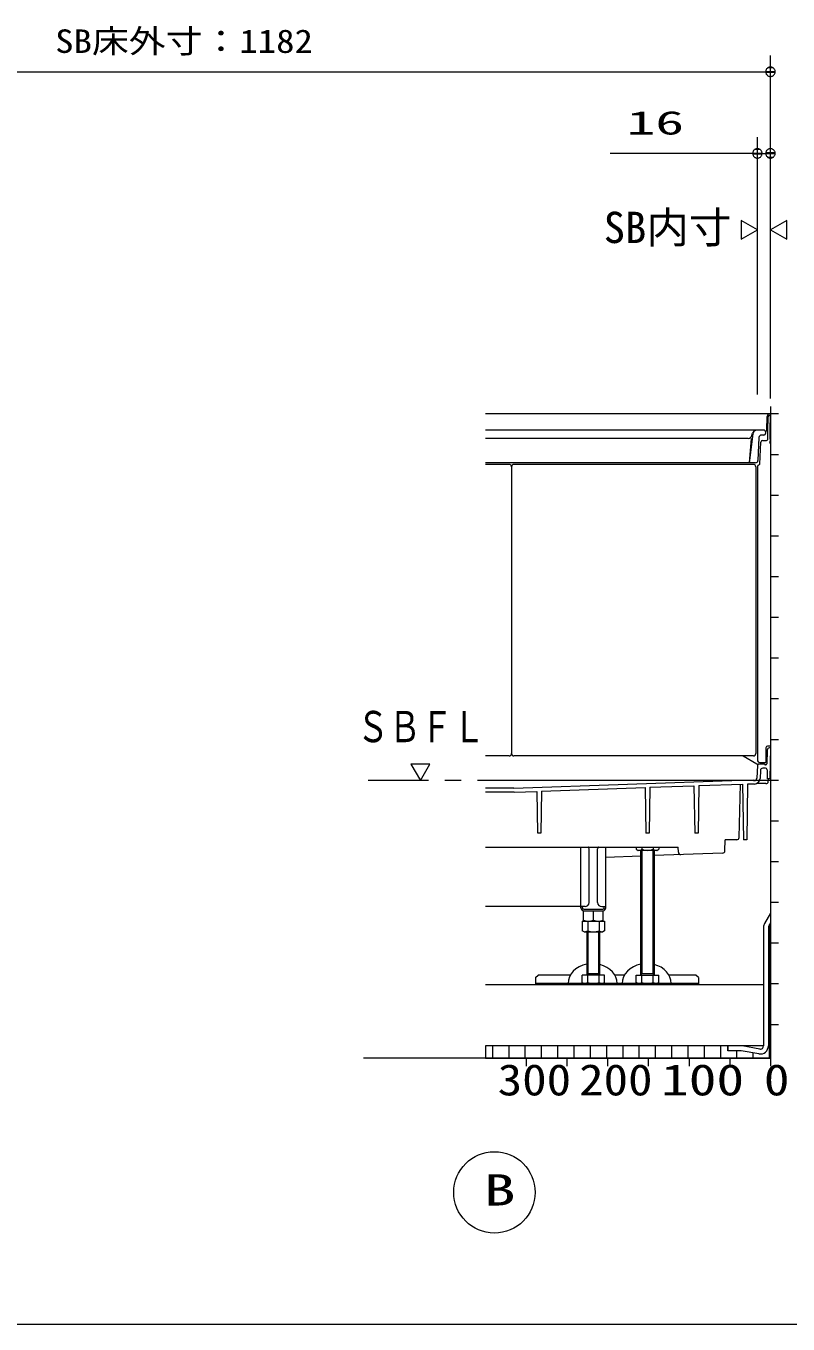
# Model space of a CAD drawing. Units: millimetres on the paper. Extents: x -305 to 305, y -152 to 152.
# Drawn here: x -195.7 to -148.9, y -59.6 to 20.1 of the extents above; entities that cross this region are included whole.
import ezdxf
from ezdxf.enums import TextEntityAlignment as Align

# ---------------------------------------------------------------- set-up
doc = ezdxf.new("R2010")
doc.units = ezdxf.units.MM
doc.linetypes.add('LONG_CHAIN', pattern=[21, 18, -1, 1, -1])
doc.layers.add('0-0_PV', color=7, linetype='Continuous', lineweight=9)
doc.layers.add('0-1_0', color=7, linetype='Continuous', lineweight=9)
doc.styles.add('ＭＳ ゴシック', font='')
doc.styles.get('ＭＳ ゴシック').set_extended_font_data('MS Gothic')

# ---------------------------------------------------------------- blocks, each defined once
blk = doc.blocks.new('_DOTSMALL')
at = {"layer": '0-1_0'}
for p, q in [((0.0746, 0.1), (-0.0746, 0.1)), ((0.1223, -0.0248), (-0.1223, -0.0248))]:
    blk.add_line(p, q, dxfattribs=at)
for points in [[(0.125, 0), (0.124, 0.0157), (0.1211, 0.0311), (0.1162, 0.046), (0.1095, 0.0602), (0.1011, 0.0735), (0.0911, 0.0856), (0.0797, 0.0963), (0.067, 0.1055), (0.0532, 0.1131), (0.0386, 0.1189), (0.0234, 0.1228), (0.0078, 0.1248), (-0.0078, 0.1248), (-0.0234, 0.1228), (-0.0386, 0.1189), (-0.0532, 0.1131), (-0.067, 0.1055), (-0.0797, 0.0963), (-0.0911, 0.0856), (-0.1011, 0.0735), (-0.1095, 0.0602), (-0.1162, 0.046), (-0.1211, 0.0311), (-0.124, 0.0157), (-0.125, 0), (0, 0)], [(-0.125, 0), (-0.124, -0.0157), (-0.1211, -0.0311), (-0.1162, -0.046), (-0.1095, -0.0602), (-0.1011, -0.0735), (-0.0911, -0.0856), (-0.0797, -0.0963), (-0.067, -0.1055), (-0.0532, -0.1131), (-0.0386, -0.1189), (-0.0234, -0.1228), (-0.0078, -0.1248), (0.0078, -0.1248), (0.0234, -0.1228), (0.0386, -0.1189), (0.0532, -0.1131), (0.067, -0.1055), (0.0797, -0.0963), (0.0911, -0.0856), (0.1011, -0.0735), (0.1095, -0.0602), (0.1162, -0.046), (0.1211, -0.0311), (0.124, -0.0157), (0.125, 0), (0, 0)]]:
    blk.add_lwpolyline(points, close=True, dxfattribs=at)

msp = doc.modelspace()

# ---------------------------------------------------------------- linework, layer by layer
at = {"layer": '0-0_PV'}
for p, q in [((-149.963, -2.813), (-149.963, 18.251)), ((-221.963, 17.251), (-149.963, 17.251)), ((-150.763, -2.578), (-150.763, 13.237)), ((-149.963, -2.071), (-149.963, 13.237)), ((-150.763, 12.237), (-159.803, 12.237)), ((-150.763, 12.237), (-149.963, 12.237)), ((-150.763, 7.537), (-151.763, 8.114)), ((-151.763, 8.114), (-151.763, 6.96)), ((-148.963, 8.114), (-149.963, 7.537)), ((-148.963, 6.96), (-148.963, 8.114)), ((-151.763, 6.96), (-150.763, 7.537)), ((-149.963, 7.537), (-148.963, 6.96)), ((-150.015, -3.763), (-167.463, -3.763)), ((-150.18, -4.739), (-150.165, -3.91)), ((-149.963, -3.763), (-150.015, -3.763)), ((-149.982, -4.763), (-149.966, -3.841)), ((-149.966, -3.841), (-149.978, -3.841)), ((-149.964, -3.841), (-149.963, -3.763)), ((-149.963, -3.313), (-149.963, -43.313)), ((-149.463, -3.763), (-149.963, -3.763)), ((-150.821, -4.763), (-167.463, -4.763)), ((-150.338, -4.763), (-150.792, -4.763)), ((-150.141, -4.763), (-150.149, -5.313)), ((-150.128, -3.988), (-150.141, -4.763)), ((-149.99, -5.313), (-149.982, -4.763)), ((-151.339, -5.263), (-167.463, -5.263)), ((-151.04, -4.982), (-151.265, -6.763)), ((-151.147, -5.263), (-151.265, -6.763)), ((-151.097, -5.078), (-151.062, -4.948)), ((-150.669, -5.206), (-150.731, -6.619)), ((-150.612, -6.841), (-150.553, -5.49)), ((-150.365, -5.063), (-150.519, -5.063)), ((-150.453, -5.394), (-150.2, -5.394)), ((-150.255, -4.813), (-150.288, -4.813)), ((-150.263, -4.813), (-150.265, -4.965)), ((-150.149, -5.313), (-150.15, -5.345)), ((-149.99, -5.313), (-149.993, -5.513)), ((-149.963, -5.599), (-149.993, -5.513)), ((-149.463, -6.263), (-149.963, -6.263)), ((-150.881, -6.763), (-167.463, -6.763)), ((-166.013, -6.863), (-167.463, -6.863)), ((-165.863, -7.013), (-165.863, -24.613)), ((-151.013, -6.863), (-165.713, -6.863)), ((-150.863, -7.013), (-150.863, -24.613)), ((-150.763, -6.989), (-150.763, -25.013)), ((-150.663, -6.889), (-150.657, -6.889)), ((-149.463, -8.763), (-149.963, -8.763)), ((-149.463, -11.263), (-149.963, -11.263)), ((-149.463, -13.763), (-149.963, -13.763)), ((-149.463, -16.263), (-149.963, -16.263)), ((-149.463, -18.763), (-149.963, -18.763)), ((-149.463, -21.263), (-149.963, -21.263)), ((-149.463, -23.763), (-149.963, -23.763)), ((-150.238, -24.263), (-150.238, -25.163)), ((-150.165, -24.41), (-150.18, -25.239)), ((-149.963, -24.163), (-150.138, -24.163)), ((-149.963, -24.263), (-150.015, -24.263)), ((-149.963, -24.263), (-149.996, -26.163)), ((-172.04, -25.263), (-171.463, -26.263)), ((-170.885, -25.263), (-172.04, -25.263)), ((-171.463, -26.263), (-170.885, -25.263)), ((-166.013, -24.763), (-167.463, -24.763)), ((-151.013, -24.763), (-165.713, -24.763)), ((-151.629, -24.763), (-150.798, -25.243)), ((-150.767, -25.359), (-150.801, -26.128)), ((-150.338, -25.263), (-150.723, -25.263)), ((-150.613, -25.163), (-150.238, -25.163)), ((-150.255, -25.313), (-150.288, -25.313)), ((-165.713, -26.749), (-151.764, -26.248)), ((-151.764, -26.248), (-151, -26.233)), ((-151, -26.273), (-151, -26.233)), ((-151, -26.273), (-150.947, -26.272)), ((-150.58, -25.656), (-150.601, -26.153)), ((-150.271, -25.513), (-150.43, -25.513)), ((-150.171, -25.61), (-150.156, -26.163)), ((-149.996, -26.163), (-150.156, -26.163)), ((-150.094, -26.339), (-150.063, -26.163)), ((-149.463, -26.263), (-149.963, -26.263)), ((-165.713, -26.749), (-167.463, -26.749)), ((-165.709, -26.989), (-167.463, -26.989)), ((-165.709, -26.989), (-164.31, -26.938)), ((-164.31, -26.938), (-164.265, -29.513)), ((-164.016, -26.928), (-164.061, -29.513)), ((-164.016, -26.928), (-157.664, -26.7)), ((-157.664, -26.7), (-157.615, -29.513)), ((-157.361, -26.689), (-157.411, -29.513)), ((-157.361, -26.689), (-154.666, -26.592)), ((-154.666, -26.592), (-154.615, -29.513)), ((-154.36, -26.581), (-154.411, -29.513)), ((-151.884, -29.767), (-151.798, -26.489)), ((-151.363, -26.488), (-151.423, -29.913)), ((-150.951, -26.488), (-151.363, -26.488)), ((-150.242, -26.463), (-150.821, -26.463)), ((-149.463, -28.763), (-149.963, -28.763)), ((-164.068, -29.513), (-164.258, -29.513)), ((-157.411, -29.513), (-157.615, -29.513)), ((-154.411, -29.513), (-154.615, -29.513)), ((-152.755, -30.586), (-152.738, -29.913)), ((-152.034, -29.913), (-152.738, -29.913)), ((-151.423, -29.913), (-151.613, -29.913)), ((-167.463, -30.363), (-155.626, -30.363)), ((-161.598, -34.088), (-161.598, -30.363)), ((-161.142, -30.369), (-161.148, -30.363)), ((-161.098, -33.763), (-161.098, -30.475)), ((-160.578, -33.763), (-160.578, -30.475)), ((-160.528, -30.363), (-160.534, -30.369)), ((-160.078, -34.088), (-160.078, -30.363)), ((-157.913, -30.912), (-160.078, -30.989)), ((-158.206, -30.363), (-158.206, -30.495)), ((-158.206, -30.495), (-158.088, -30.563)), ((-156.938, -30.563), (-158.088, -30.563)), ((-157.913, -38.233), (-157.913, -30.563)), ((-157.859, -30.363), (-157.859, -30.495)), ((-157.858, -30.563), (-157.858, -38.138)), ((-157.168, -38.138), (-157.168, -30.563)), ((-157.166, -30.363), (-157.166, -30.495)), ((-157.113, -30.563), (-157.113, -38.233)), ((-152.9, -30.732), (-157.113, -30.883)), ((-156.938, -30.563), (-156.82, -30.495)), ((-156.82, -30.363), (-156.82, -30.495)), ((-155.618, -30.678), (-155.626, -30.363)), ((-149.463, -31.263), (-149.963, -31.263)), ((-161.598, -34.013), (-167.463, -34.013)), ((-161.348, -34.013), (-161.598, -34.013)), ((-161.498, -34.088), (-161.498, -34.013)), ((-161.438, -34.913), (-161.438, -34.263)), ((-161.425, -34.163), (-160.253, -34.163)), ((-161.423, -34.263), (-160.253, -34.263)), ((-160.838, -34.845), (-160.838, -34.263)), ((-160.328, -34.013), (-160.078, -34.013)), ((-160.238, -34.913), (-160.238, -34.263)), ((-160.178, -34.088), (-160.178, -34.013)), ((-149.463, -33.763), (-149.963, -33.763)), ((-161.531, -34.913), (-161.531, -35.495)), ((-161.531, -34.913), (-160.145, -34.913)), ((-161.184, -34.913), (-161.184, -35.495)), ((-160.491, -34.913), (-160.491, -35.495)), ((-160.145, -34.913), (-160.145, -35.495)), ((-149.963, -34.419), (-150.327, -35.05)), ((-149.963, -35.019), (-150.068, -35.2)), ((-161.413, -35.563), (-161.531, -35.495)), ((-161.413, -35.563), (-160.263, -35.563)), ((-161.238, -35.563), (-161.238, -38.233)), ((-161.183, -35.563), (-161.183, -38.138)), ((-160.493, -38.138), (-160.493, -35.563)), ((-160.438, -38.233), (-160.438, -35.563)), ((-160.145, -35.495), (-160.263, -35.563)), ((-150.388, -35.275), (-150.388, -42.563)), ((-150.088, -35.275), (-150.088, -42.563)), ((-150.088, -35.498), (-149.963, -35.498)), ((-150.017, -43.313), (-150.017, -35.113)), ((-150.088, -36.498), (-149.963, -36.498)), ((-149.463, -36.263), (-149.963, -36.263)), ((-164.388, -38.363), (-164.238, -38.213)), ((-162.249, -38.213), (-164.238, -38.213)), ((-160.145, -38.233), (-161.531, -38.233)), ((-161.531, -38.665), (-161.531, -38.233)), ((-160.438, -38.138), (-161.238, -38.138)), ((-161.238, -38.233), (-161.183, -38.138)), ((-161.184, -38.665), (-161.184, -38.233)), ((-160.438, -38.233), (-160.493, -38.138)), ((-160.491, -38.665), (-160.491, -38.233)), ((-160.145, -38.665), (-160.145, -38.233)), ((-158.924, -38.213), (-159.522, -38.213)), ((-158.206, -38.665), (-158.206, -38.233)), ((-158.206, -38.233), (-156.82, -38.233)), ((-157.113, -38.138), (-157.913, -38.138)), ((-157.913, -38.233), (-157.858, -38.138)), ((-157.859, -38.665), (-157.859, -38.233)), ((-157.113, -38.233), (-157.168, -38.138)), ((-157.166, -38.665), (-157.166, -38.233)), ((-156.82, -38.665), (-156.82, -38.233)), ((-154.538, -38.213), (-156.197, -38.213)), ((-154.388, -38.363), (-154.538, -38.213)), ((-150.088, -37.498), (-149.963, -37.498)), ((-150.388, -38.813), (-167.463, -38.813)), ((-164.388, -38.363), (-164.388, -38.813)), ((-154.388, -38.733), (-164.388, -38.733)), ((-161.531, -38.665), (-161.413, -38.733)), ((-160.263, -38.733), (-161.413, -38.733)), ((-160.263, -38.733), (-160.145, -38.665)), ((-158.088, -38.733), (-158.206, -38.665)), ((-158.088, -38.733), (-156.938, -38.733)), ((-156.82, -38.665), (-156.938, -38.733)), ((-154.388, -38.363), (-154.388, -38.813)), ((-150.088, -38.498), (-149.963, -38.498)), ((-149.463, -38.763), (-149.963, -38.763)), ((-150.088, -39.498), (-149.963, -39.498)), ((-150.088, -40.498), (-149.963, -40.498)), ((-149.463, -41.263), (-149.963, -41.263)), ((-150.088, -41.498), (-149.963, -41.498)), ((-150.388, -42.563), (-167.463, -42.563)), ((-167.017, -43.313), (-167.017, -42.563)), ((-166.017, -43.313), (-166.017, -42.563)), ((-165.017, -43.313), (-165.017, -42.563)), ((-164.017, -43.313), (-164.017, -42.563)), ((-163.017, -43.313), (-163.017, -42.563)), ((-162.017, -43.313), (-162.017, -42.563)), ((-161.017, -43.313), (-161.017, -42.563)), ((-160.017, -43.313), (-160.017, -42.563)), ((-159.017, -43.313), (-159.017, -42.563)), ((-158.017, -43.313), (-158.017, -42.563)), ((-157.017, -43.313), (-157.017, -42.563)), ((-156.017, -43.313), (-156.017, -42.563)), ((-155.017, -43.313), (-155.017, -42.563)), ((-154.017, -43.313), (-154.017, -42.563)), ((-153.017, -43.313), (-153.017, -42.563)), ((-152.588, -42.563), (-152.588, -42.863)), ((-151.779, -42.863), (-152.588, -42.863)), ((-152.017, -43.313), (-152.017, -42.863)), ((-150.675, -43.055), (-151.753, -42.865)), ((-150.623, -42.76), (-151.701, -42.57)), ((-151.017, -43.313), (-151.017, -42.995)), ((-150.088, -42.498), (-149.963, -42.498)), ((-149.963, -43.313), (-174.963, -43.313)), ((-164.963, -43.313), (-164.963, -43.813)), ((-162.463, -43.313), (-162.463, -43.813)), ((-159.963, -43.313), (-159.963, -43.813)), ((-157.463, -43.313), (-157.463, -43.813)), ((-154.963, -43.313), (-154.963, -43.813)), ((-152.463, -43.313), (-152.463, -43.813)), ((-149.963, -43.313), (-149.963, -43.813)), ((-262.482, -59.645), (-17.482, -59.645))]:
    msp.add_line(p, q, dxfattribs=at)
at = {"layer": '0-0_PV', "linetype": 'LONG_CHAIN'}
msp.add_line((-149.963, -26.263), (-174.663, -26.263), dxfattribs=at)
at = {"layer": '0-0_PV'}
for points in [[(-154.36, -26.581), (-151.672, -26.485), (-151.613, -29.913)], [(-167.463, -43.313), (-149.963, -43.313), (-149.963, -35.019), (-150.088, -35.235), (-150.088, -42.563)], [(-150.675, -43.055), (-151.766, -42.863), (-152.588, -42.863), (-152.588, -42.563), (-167.463, -42.563), (-167.463, -43.313)]]:
    msp.add_lwpolyline(points, dxfattribs=at)
msp.add_circle((-166.913, -51.563), 2.5, dxfattribs=at)
for centre, radius, start, end in [((-150.015, -3.913), 0.15, 90, 179), ((-149.978, -3.991), 0.15, 90, 179), ((-150.821, -5.013), 0.25, 90, 165), ((-150.792, -5.013), 0.25, 90, 172.82054), ((-150.338, -4.788), 0.025, 0, 90), ((-150.255, -4.738), 0.075, 270, 359), ((-151.339, -5.013), 0.25, 270, 345), ((-150.519, -5.213), 0.15, 90, 177.5), ((-150.453, -5.494), 0.1, 90, 177.5), ((-150.365, -4.963), 0.1, 270, 359), ((-150.288, -4.788), 0.025, 180, 270), ((-150.2, -5.344), 0.05, 270, 359.00001), ((-166.013, -7.013), 0.15, 0, 90), ((-165.713, -7.013), 0.15, 90, 180), ((-151.013, -7.013), 0.15, 0, 90), ((-150.881, -6.613), 0.15, 270, 357.5), ((-150.663, -6.989), 0.1, 90, 180), ((-150.662, -6.839), 0.05, 270, 357.5), ((-166.013, -24.613), 0.15, 270, 0), ((-165.713, -24.613), 0.15, 180, 270), ((-151.013, -24.613), 0.15, 270, 0), ((-150.138, -24.263), 0.1, 90, 180), ((-150.015, -24.413), 0.15, 89.99999, 179.00001), ((-150.723, -25.113), 0.15, 240, 270), ((-150.667, -25.363), 0.1, 89.99999, 177.49999), ((-150.613, -25.013), 0.15, 180, 270), ((-150.338, -25.288), 0.025, 0, 90.00001), ((-150.288, -25.288), 0.025, 180, 270), ((-150.255, -25.238), 0.075, 270, 359), ((-150.951, -26.138), 0.35, 270, 357.5), ((-150.95, -26.122), 0.15, 271.14576, 357.5), ((-150.43, -25.663), 0.15, 89.99999, 177.5), ((-150.271, -25.613), 0.1, 1.5, 90.00001), ((-150.242, -26.313), 0.15, 270, 350), ((-152.034, -29.763), 0.15, 270, 358.50003), ((-161.248, -30.475), 0.15, 0, 45), ((-160.428, -30.475), 0.15, 135, 180), ((-158.097, -30.113), 0.45, 271.20515, 301.93849), ((-157.513, -29.647), 0.916, 247.78087, 292.21906), ((-156.928, -30.113), 0.45, 238.06151, 268.79485), ((-155.468, -30.674), 0.15, 181.50007, 272.05589), ((-152.905, -30.582), 0.15, 272.05589, 358.49994), ((-161.423, -34.088), 0.175, 180, 270), ((-161.423, -34.088), 0.075, 180, 270), ((-161.348, -33.763), 0.25, 270, 0), ((-160.328, -33.763), 0.25, 180, 270), ((-160.253, -34.088), 0.175, 270, 0), ((-160.253, -34.088), 0.075, 270, 0), ((-161.138, -34.217), 0.696, 244.44891, 295.55109), ((-160.538, -34.217), 0.696, 244.44891, 295.55109), ((-149.938, -35.275), 0.45, 150, 180), ((-161.422, -35.113), 0.45, 271.20515, 301.93849), ((-160.838, -34.647), 0.916, 247.78094, 292.21913), ((-160.253, -35.113), 0.45, 238.06151, 268.79485), ((-149.938, -35.275), 0.15, 150, 180), ((-161.422, -38.283), 0.45, 271.20515, 301.93849), ((-160.838, -37.817), 0.916, 247.78094, 292.21913), ((-160.253, -38.283), 0.45, 238.06151, 268.79485), ((-158.097, -38.283), 0.45, 271.20515, 301.93849), ((-157.513, -37.817), 0.916, 247.78087, 292.21906), ((-156.928, -38.283), 0.45, 238.06151, 268.79485), ((-151.779, -43.013), 0.45, 79.99999, 90.00001), ((-151.779, -43.013), 0.15, 79.99999, 90.00001), ((-150.588, -42.563), 0.5, 260, 0), ((-150.588, -42.563), 0.5, 260, 0), ((-150.588, -42.563), 0.2, 260, 0)]:
    msp.add_arc(centre, radius, start, end, dxfattribs=at)
for centre, start_param, end_param in [((-160.886, -38.713), 1.80778, 3.159637), ((-160.886, -38.713), 6.265141, 7.550795), ((-157.561, -38.713), 1.80778, 3.159637), ((-157.561, -38.713), 6.266809, 7.550795)]:
    msp.add_ellipse(centre, major_axis=(1.5, 0), ratio=0.800001, start_param=start_param, end_param=end_param, dxfattribs=at)

# ---------------------------------------------------------------- block references
at = {"layer": '0-0_PV', "xscale": 2.32, "yscale": 2.32}
for p in [(-149.963, 17.251), (-150.763, 12.237)]:
    msp.add_blockref('_DOTSMALL', p, dxfattribs=at)
at = {"layer": '0-0_PV', "xscale": 2.32, "yscale": 2.32, "rotation": 180}
msp.add_blockref('_DOTSMALL', (-149.963, 12.237), dxfattribs=at)

# ---------------------------------------------------------------- texts
at = {"layer": '0-0_PV', "style": 'ＭＳ ゴシック'}
for s, height, width, p in [('SB床外寸：1182', 1.443, 1.15, (-193.891, 17.973)), ('16', 1.444, 1.8, (-158.803, 12.96)), ('ＳＢＦＬ', 1.921, 0.75, (-175.363, -24.495)), ('300', 1.921, 1.15, (-166.713, -46.183)), ('200', 1.921, 1.15, (-161.713, -46.183)), ('100', 1.921, 1.3, (-156.677, -46.183)), ('0', 1.921, 1.2, (-150.363, -46.183)), ('B', 1.921, 1.5, (-167.579, -52.945))]:
    msp.add_text(s, height=height, dxfattribs=dict(at, width=width)).set_placement(p, align=Align.BOTTOM_LEFT)
msp.add_text('SB内寸', height=1.921, dxfattribs=at).set_placement((-160.202, 6.155), align=Align.BOTTOM_LEFT)

doc.saveas('drawing.dxf')
